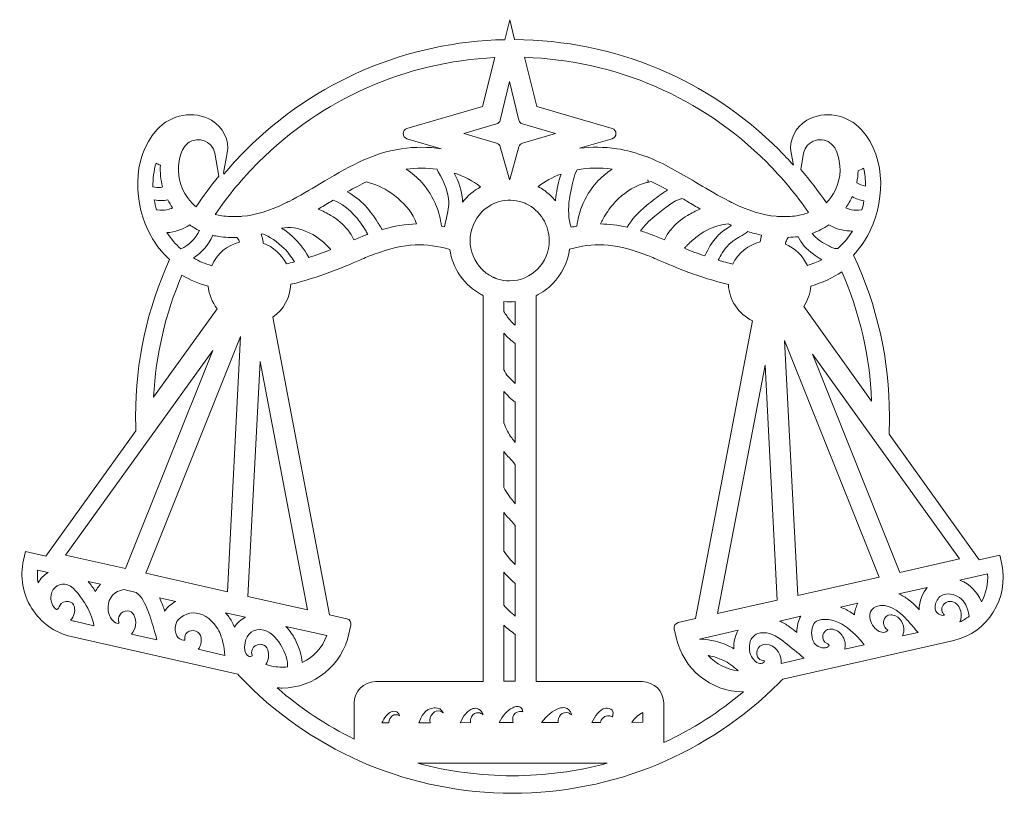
# Model space of a CAD drawing. Header units: millimetres. Extents: x 13 to 1587, y -339 to -42.
# Drawn here: x 792.4 to 1165.5, y -338.9 to -47.1 of the extents above; entities that cross this region are included whole.
import ezdxf

# ---------------------------------------------------------------- set-up
doc = ezdxf.new("R2010")
doc.units = ezdxf.units.MM
doc.header["$MEASUREMENT"] = 0
doc.layers.add('Layer 2', color=7, linetype='Continuous')

msp = doc.modelspace()

# ---------------------------------------------------------------- linework, layer by layer
at = {"layer": 'Layer 2', "lineweight": 0}
for points in [[(875.7, -166.62), (870.7, -262.85), (839.99, -255.89), (875.7, -166.62)], [(1085.79, -264.27), (1080.83, -168.04), (1116.5, -257.33), (1085.79, -264.27)], [(865.18, -171.86), (832.26, -254.13), (809.73, -249.03), (865.18, -171.86)], [(1146.76, -250.49), (1124.23, -255.58), (1091.35, -173.29), (1146.76, -250.49)], [(878.43, -264.6), (883.05, -175.97), (900.95, -269.71), (878.43, -264.6)], [(1055.53, -271.12), (1073.48, -177.38), (1078.05, -266.02), (1055.53, -271.12)]]:
    msp.add_lwpolyline(points, dxfattribs=at)
for points, knots in [([(1162.69, -252.41), (1162.69, -252.41), (1161.96, -249.1), (1161.96, -249.1), (1161.96, -249.1), (1154.21, -250.85), (1154.21, -250.85), (1154.21, -250.85), (1120.21, -203.48), (1120.21, -203.48), (1120.32, -201.16), (1120.37, -198.89), (1120.37, -196.72), (1120.37, -175.38), (1115.79, -154.91), (1106.76, -135.87), (1108.84, -133.69), (1110.66, -131.22), (1112.16, -128.53), (1118.42, -117.27), (1119.75, -99.46), (1109.87, -88.63), (1104.5, -82.76), (1095.83, -81.23), (1089.25, -85), (1084.89, -87.5), (1082.38, -92.69), (1083.28, -97.36), (1083.28, -97.36), (1084.17, -101.97), (1084.17, -101.97), (1082.36, -99.95), (1080.54, -98.01), (1078.74, -96.22), (1052.1, -69.58), (1016.7, -54.81), (979.03, -54.6), (979.03, -54.6), (977.17, -47.12), (977.17, -47.12), (977.17, -47.12), (975.29, -54.63), (975.29, -54.63), (938.46, -55.38), (903.82, -70.14), (877.74, -96.22), (874.82, -99.15), (872.02, -102.21), (869.35, -105.4), (869.35, -105.4), (869.24, -104.79), (869.24, -104.79), (869.24, -104.79), (870.68, -97.36), (870.68, -97.36), (871.58, -92.69), (869.07, -87.5), (864.71, -85), (858.12, -81.23), (849.46, -82.76), (844.1, -88.63), (834.21, -99.46), (835.54, -117.27), (841.8, -128.53), (843.7, -131.94), (846.1, -134.98), (848.94, -137.55), (840.43, -156.12), (836.12, -176.03), (836.12, -196.72), (836.12, -198.48), (836.15, -200.31), (836.22, -202.16), (836.22, -202.16), (802.29, -249.39), (802.29, -249.39), (802.29, -249.39), (794.54, -247.63), (794.54, -247.63), (794.54, -247.63), (793.81, -250.94), (793.81, -250.94), (792.43, -257.23), (793.54, -263.69), (796.94, -269.12), (800.34, -274.56), (805.62, -278.33), (811.81, -279.73), (811.81, -279.73), (874.6, -293.96), (874.6, -293.96), (875.78, -295.22), (876.78, -296.26), (877.74, -297.22), (904.59, -324.07), (940.28, -338.85), (978.24, -338.85), (1016.21, -338.85), (1051.9, -324.07), (1078.74, -297.22), (1079.12, -296.85), (1079.49, -296.47), (1079.86, -296.09), (1079.86, -296.09), (1080.16, -295.78), (1080.16, -295.78), (1080.16, -295.78), (1144.68, -281.19), (1144.68, -281.19), (1157.45, -278.3), (1165.53, -265.39), (1162.69, -252.41)], [0, 0, 0, 0, 1, 1, 1, 2, 2, 2, 3, 3, 3, 4, 4, 4, 5, 5, 5, 6, 6, 6, 7, 7, 7, 8, 8, 8, 9, 9, 9, 10, 10, 10, 11, 11, 11, 12, 12, 12, 13, 13, 13, 14, 14, 14, 15, 15, 15, 16, 16, 16, 17, 17, 17, 18, 18, 18, 19, 19, 19, 20, 20, 20, 21, 21, 21, 22, 22, 22, 23, 23, 23, 24, 24, 24, 25, 25, 25, 26, 26, 26, 27, 27, 27, 28, 28, 28, 29, 29, 29, 30, 30, 30, 31, 31, 31, 32, 32, 32, 33, 33, 33, 34, 34, 34, 35, 35, 35, 36, 36, 36, 37, 37, 37, 37]), ([(882.4, -100.89), (906.29, -77), (937.9, -62.99), (971.54, -61.36), (971.54, -61.36), (966.91, -79.78), (966.91, -79.78), (966.91, -79.78), (938.44, -88.14), (938.44, -88.14), (937.59, -88.38), (937, -89.17), (937, -90.05), (937, -90.94), (937.59, -91.73), (938.44, -91.97), (938.44, -91.97), (951.38, -95.77), (951.38, -95.77), (946.55, -95.04), (941.47, -95.02), (936.38, -95.76), (924.97, -97.43), (915.14, -103.31), (905.61, -109), (901.8, -111.28), (897.87, -113.63), (893.97, -115.61), (893.96, -115.61), (893.19, -116.02), (892.77, -116.21), (886.69, -119.18), (881.46, -120.78), (876.34, -121.24), (876.31, -121.24), (876.28, -121.24), (876.26, -121.24), (875.96, -121.25), (875.72, -121.29), (875.53, -121.31), (875.42, -121.33), (875.28, -121.34), (875.26, -121.35), (875.19, -121.33), (875.11, -121.33), (875.03, -121.33), (872.89, -121.44), (870.72, -121.35), (868.6, -121.07), (867.77, -120.95), (866.95, -120.78), (866.14, -120.54), (870.96, -113.48), (876.42, -106.87), (882.4, -100.89)], [0, 0, 0, 0, 1, 1, 1, 2, 2, 2, 3, 3, 3, 4, 4, 4, 5, 5, 5, 6, 6, 6, 7, 7, 7, 8, 8, 8, 9, 9, 9, 10, 10, 10, 11, 11, 11, 12, 12, 12, 13, 13, 13, 14, 14, 14, 15, 15, 15, 16, 16, 16, 17, 17, 17, 18, 18, 18, 18]), ([(1074.08, -100.89), (1079.87, -106.68), (1085.17, -113.04), (1089.85, -119.8), (1088.41, -120.43), (1086.9, -120.86), (1085.36, -121.07), (1083.24, -121.35), (1081.07, -121.44), (1078.92, -121.33), (1078.9, -121.33), (1078.89, -121.33), (1078.88, -121.33), (1078.67, -121.33), (1078.56, -121.32), (1078.37, -121.3), (1078.21, -121.28), (1078.02, -121.26), (1077.71, -121.24), (1077.69, -121.24), (1077.67, -121.24), (1077.65, -121.24), (1077.65, -121.24), (1077.63, -121.24), (1077.63, -121.24), (1072.5, -120.78), (1067.27, -119.18), (1061.18, -116.21), (1060.76, -116), (1059.97, -115.6), (1059.97, -115.6), (1056.07, -113.62), (1052.12, -111.26), (1048.29, -108.97), (1042.46, -105.48), (1036.43, -101.88), (1029.95, -99.25), (1029.57, -99.03), (1029.19, -98.88), (1028.82, -98.8), (1024.9, -97.29), (1021.22, -96.3), (1017.58, -95.76), (1012.75, -95.06), (1008.02, -95), (1003.51, -95.58), (1003.51, -95.58), (1015.81, -91.97), (1015.81, -91.97), (1016.66, -91.73), (1017.25, -90.94), (1017.25, -90.05), (1017.25, -89.17), (1016.66, -88.38), (1015.81, -88.14), (1015.81, -88.14), (987.34, -79.79), (987.34, -79.79), (987.34, -79.79), (982.74, -61.27), (982.74, -61.27), (1017.23, -62.4), (1049.62, -76.43), (1074.08, -100.89)], [0, 0, 0, 0, 1, 1, 1, 2, 2, 2, 3, 3, 3, 4, 4, 4, 5, 5, 5, 6, 6, 6, 7, 7, 7, 8, 8, 8, 9, 9, 9, 10, 10, 10, 11, 11, 11, 12, 12, 12, 13, 13, 13, 14, 14, 14, 15, 15, 15, 16, 16, 16, 17, 17, 17, 18, 18, 18, 19, 19, 19, 20, 20, 20, 21, 21, 21, 21]), ([(973.62, -84.97), (973.62, -84.97), (977.13, -70.41), (977.13, -70.41), (977.13, -70.41), (980.63, -84.97), (980.63, -84.97), (980.8, -85.66), (981.33, -86.22), (982.01, -86.42), (982.01, -86.42), (994.41, -90.05), (994.41, -90.05), (994.41, -90.05), (982.02, -93.68), (982.02, -93.68), (981.36, -93.88), (980.85, -94.39), (980.66, -95.06), (980.66, -95.06), (977.17, -107.32), (977.17, -107.32), (977.14, -107.32), (977.11, -107.32), (977.08, -107.32), (977.08, -107.32), (973.59, -95.06), (973.59, -95.06), (973.41, -94.39), (972.9, -93.88), (972.23, -93.69), (972.23, -93.69), (959.85, -90.05), (959.85, -90.05), (959.85, -90.05), (972.24, -86.42), (972.24, -86.42), (972.93, -86.22), (973.46, -85.66), (973.62, -84.97)], [0, 0, 0, 0, 1, 1, 1, 2, 2, 2, 3, 3, 3, 4, 4, 4, 5, 5, 5, 6, 6, 6, 7, 7, 7, 8, 8, 8, 9, 9, 9, 10, 10, 10, 11, 11, 11, 12, 12, 12, 13, 13, 13, 13]), ([(852.5, -100.47), (852.94, -98.12), (853.59, -95.71), (855.39, -94.01), (856.53, -92.95), (858.02, -92.36), (859.59, -92.36), (860.24, -92.36), (860.89, -92.46), (861.53, -92.65), (863.89, -93.36), (865.54, -95.17), (865.94, -97.49), (865.94, -97.49), (867.44, -106.12), (867.44, -106.12), (864.42, -109.82), (861.55, -113.7), (858.9, -117.68), (857.7, -116.65), (856.63, -115.47), (855.7, -114.18), (852.77, -110.06), (851.63, -105.19), (852.5, -100.47)], [0, 0, 0, 0, 1, 1, 1, 2, 2, 2, 3, 3, 3, 4, 4, 4, 5, 5, 5, 6, 6, 6, 7, 7, 7, 8, 8, 8, 8]), ([(1088.02, -97.49), (1088.42, -95.17), (1090.07, -93.36), (1092.43, -92.65), (1094.65, -91.98), (1096.95, -92.49), (1098.57, -94.01), (1100.38, -95.71), (1101.03, -98.12), (1101.46, -100.47), (1102.33, -105.19), (1101.19, -110.06), (1098.26, -114.18), (1097.76, -114.88), (1097.2, -115.56), (1096.6, -116.2), (1093.62, -111.85), (1090.38, -107.62), (1086.95, -103.62), (1086.95, -103.62), (1088.02, -97.49), (1088.02, -97.49)], [0, 0, 0, 0, 1, 1, 1, 2, 2, 2, 3, 3, 3, 4, 4, 4, 5, 5, 5, 6, 6, 6, 7, 7, 7, 7]), ([(843.8, -101.21), (843.82, -101.21), (843.83, -101.22), (843.85, -101.23), (844.36, -101.51), (844.9, -101.75), (845.46, -101.94), (845.27, -104.7), (845.55, -107.45), (846.3, -110.14), (846.06, -110.22), (845.81, -110.29), (845.56, -110.33), (844.54, -110.48), (843.58, -110.41), (842.65, -110.12), (842.6, -107.05), (842.99, -104.01), (843.8, -101.21)], [0, 0, 0, 0, 1, 1, 1, 2, 2, 2, 3, 3, 3, 4, 4, 4, 5, 5, 5, 6, 6, 6, 6]), ([(938.11, -103.47), (942.07, -102.94), (945.98, -102.94), (949.76, -103.46), (949.82, -103.8), (949.94, -104.12), (950.14, -104.43), (952.7, -108.45), (954.06, -112.32), (954.16, -115.94), (954.23, -118.23), (953.68, -120.44), (953.1, -122.78), (952.91, -123.56), (952.71, -124.36), (952.54, -125.16), (952.17, -125.09), (951.82, -125.02), (951.47, -124.95), (951.05, -122.14), (950.45, -119.77), (949.6, -117.54), (949.6, -117.54), (949.6, -117.54), (949.6, -117.54), (949.6, -117.54), (949.59, -117.53), (949.59, -117.52), (948.24, -114.12), (946.38, -111.08), (944.05, -108.5), (942.32, -106.59), (940.34, -104.9), (938.11, -103.47)], [0, 0, 0, 0, 1, 1, 1, 2, 2, 2, 3, 3, 3, 4, 4, 4, 5, 5, 5, 6, 6, 6, 7, 7, 7, 8, 8, 8, 9, 9, 9, 10, 10, 10, 11, 11, 11, 11]), ([(1009.91, -108.5), (1007.58, -111.08), (1005.71, -114.12), (1004.35, -117.55), (1003.5, -119.78), (1002.9, -122.15), (1002.48, -124.96), (1001.78, -125.09), (1001.07, -125.23), (1000.33, -125.4), (999.31, -122.21), (999.11, -118.68), (999.71, -114.62), (1000.05, -112.39), (1000.55, -110.01), (1001.25, -107.36), (1001.57, -106.15), (1001.94, -104.89), (1002.55, -103.72), (1006.83, -102.95), (1011.3, -102.86), (1015.84, -103.47), (1013.62, -104.9), (1011.63, -106.59), (1009.91, -108.5)], [0, 0, 0, 0, 1, 1, 1, 2, 2, 2, 3, 3, 3, 4, 4, 4, 5, 5, 5, 6, 6, 6, 7, 7, 7, 8, 8, 8, 8]), ([(1108.54, -104.15), (1109.33, -103.8), (1110.01, -103.44), (1110.62, -103.06), (1111.1, -105.25), (1111.33, -107.51), (1111.31, -109.83), (1110.1, -109.62), (1109, -109.21), (1108.03, -108.62), (1108.34, -107.15), (1108.51, -105.65), (1108.54, -104.15)], [0, 0, 0, 0, 1, 1, 1, 2, 2, 2, 3, 3, 3, 4, 4, 4, 4]), ([(959.41, -115.92), (959.4, -115.62), (959.39, -115.32), (959.36, -115.03), (959.11, -111.67), (958.05, -108.28), (956.2, -104.92), (959.94, -106.12), (963.33, -107.89), (966.18, -110.13), (963.59, -111.58), (961.28, -113.56), (959.41, -115.92)], [0, 0, 0, 0, 1, 1, 1, 2, 2, 2, 3, 3, 3, 4, 4, 4, 4]), ([(990.68, -111.81), (990.59, -111.72), (990.49, -111.63), (990.38, -111.56), (990.38, -111.56), (990.07, -111.34), (990.07, -111.34), (989.38, -110.86), (988.66, -110.42), (987.91, -110.02), (990.42, -108.07), (993.31, -106.5), (996.52, -105.34), (995.53, -108.12), (995.01, -111.14), (994.59, -114.04), (994.53, -114.48), (994.47, -114.92), (994.42, -115.36), (993.31, -114.04), (992.05, -112.85), (990.68, -111.81)], [0, 0, 0, 0, 1, 1, 1, 2, 2, 2, 3, 3, 3, 4, 4, 4, 5, 5, 5, 6, 6, 6, 7, 7, 7, 7]), ([(1012.43, -122.18), (1013.51, -120.23), (1014.73, -118.44), (1016.06, -116.86), (1018.77, -113.63), (1022.09, -111.12), (1025.65, -109.61), (1026.67, -109.17), (1027.72, -108.82), (1028.77, -108.56), (1028.99, -108.5), (1029.2, -108.46), (1029.42, -108.41), (1029.42, -108.41), (1029.2, -107.43), (1029.2, -107.43), (1029.2, -107.43), (1029.2, -107.43), (1029.2, -107.43), (1029.2, -107.43), (1029.45, -108.4), (1029.45, -108.4), (1029.8, -108.32), (1030.18, -108.24), (1030.57, -108.13), (1032.45, -109.02), (1034.44, -110.05), (1036.71, -111.31), (1036.1, -111.67), (1035.53, -112.06), (1035.01, -112.42), (1032.87, -113.91), (1030.81, -115.48), (1028.9, -117.08), (1025.52, -119.91), (1023.12, -122.56), (1021.42, -125.38), (1017.89, -124.58), (1014.61, -124.18), (1011.4, -124.14), (1011.73, -123.46), (1012.07, -122.81), (1012.43, -122.18)], [0, 0, 0, 0, 1, 1, 1, 2, 2, 2, 3, 3, 3, 4, 4, 4, 5, 5, 5, 6, 6, 6, 7, 7, 7, 8, 8, 8, 9, 9, 9, 10, 10, 10, 11, 11, 11, 12, 12, 12, 13, 13, 13, 14, 14, 14, 14]), ([(922.76, -117.35), (920.73, -115.13), (918.44, -113.36), (915.94, -112.05), (918.65, -110.5), (920.98, -109.28), (923.13, -108.25), (926.35, -109.04), (929.54, -110.48), (932.35, -112.43), (936.07, -115), (938.98, -118.02), (940.77, -121.16), (941.33, -122.15), (941.75, -123.17), (942.01, -124.15), (937.92, -124.24), (933.77, -124.92), (929.1, -126.26), (928.74, -125.62), (928.34, -125.01), (927.98, -124.44), (927.76, -124.11), (927.55, -123.78), (927.36, -123.46), (926, -121.25), (924.45, -119.19), (922.76, -117.35)], [0, 0, 0, 0, 1, 1, 1, 2, 2, 2, 3, 3, 3, 4, 4, 4, 5, 5, 5, 6, 6, 6, 7, 7, 7, 8, 8, 8, 9, 9, 9, 9]), ([(847.85, -118.77), (846.76, -118.97), (845.55, -119), (844.24, -118.87), (844.16, -118.87), (844.08, -118.86), (844.01, -118.85), (843.64, -117.61), (843.34, -116.34), (843.12, -115.06), (844.93, -115.44), (846.72, -115.43), (848.23, -115.03), (848.77, -116.08), (849.39, -117.09), (850.07, -118.06), (849.46, -118.38), (848.71, -118.62), (847.85, -118.77)], [0, 0, 0, 0, 1, 1, 1, 2, 2, 2, 3, 3, 3, 4, 4, 4, 5, 5, 5, 6, 6, 6, 6]), ([(904.91, -118.55), (906.52, -117.61), (908.1, -116.67), (909.65, -115.74), (909.65, -115.74), (910.66, -115.14), (910.66, -115.14), (913.74, -116.35), (916.72, -118.58), (919.31, -121.62), (920.45, -122.96), (921.55, -124.51), (922.78, -126.48), (923.07, -126.95), (923.34, -127.48), (923.63, -128.05), (923.43, -128.12), (923.22, -128.19), (923.02, -128.27), (921.76, -128.74), (920.21, -129.39), (918.43, -130.16), (917.81, -128.77), (917, -127.46), (916.07, -126.31), (914.43, -124.26), (912.28, -122.44), (909.68, -120.9), (908.21, -120.03), (906.64, -119.25), (904.91, -118.55)], [0, 0, 0, 0, 1, 1, 1, 2, 2, 2, 3, 3, 3, 4, 4, 4, 5, 5, 5, 6, 6, 6, 7, 7, 7, 8, 8, 8, 9, 9, 9, 10, 10, 10, 10]), ([(977.12, -145.6), (975.62, -145.6), (974.14, -145.38), (972.73, -144.94), (972.73, -144.94), (972.66, -144.91), (972.66, -144.91), (972.47, -144.85), (972.27, -144.78), (972.07, -144.71), (972.01, -144.69), (971.96, -144.67), (971.89, -144.64), (971.89, -144.64), (971.85, -144.62), (971.85, -144.62), (971.72, -144.57), (971.58, -144.52), (971.45, -144.46), (971.32, -144.41), (971.2, -144.35), (971.05, -144.29), (970.98, -144.26), (970.91, -144.22), (970.85, -144.19), (970.66, -144.1), (970.48, -144.01), (970.3, -143.92), (970.3, -143.92), (970.26, -143.9), (970.26, -143.9), (970.25, -143.89), (970.25, -143.89), (970.25, -143.89), (968.92, -143.18), (967.71, -142.27), (966.64, -141.19), (960.79, -135.24), (960.79, -125.56), (966.64, -119.62), (970.94, -115.25), (977.35, -113.96), (982.95, -116.35), (982.95, -116.35), (983.36, -116.53), (983.36, -116.53), (988.66, -119.01), (992.08, -124.45), (992.08, -130.37), (992.08, -138.77), (985.37, -145.6), (977.12, -145.6)], [0, 0, 0, 0, 1, 1, 1, 2, 2, 2, 3, 3, 3, 4, 4, 4, 5, 5, 5, 6, 6, 6, 7, 7, 7, 8, 8, 8, 9, 9, 9, 10, 10, 10, 11, 11, 11, 12, 12, 12, 13, 13, 13, 14, 14, 14, 15, 15, 15, 16, 16, 16, 17, 17, 17, 17]), ([(1031.91, -121.15), (1033.54, -119.8), (1035.27, -118.52), (1036.76, -117.43), (1036.76, -117.43), (1037.03, -117.23), (1037.03, -117.23), (1037.76, -116.7), (1038.51, -116.15), (1039.27, -115.7), (1039.88, -115.34), (1040.53, -115.12), (1041.23, -114.89), (1041.56, -114.78), (1041.91, -114.66), (1042.26, -114.52), (1042.96, -114.94), (1043.64, -115.34), (1044.31, -115.74), (1044.31, -115.74), (1044.35, -115.77), (1044.35, -115.77), (1045.88, -116.68), (1047.45, -117.62), (1049.04, -118.55), (1047.32, -119.25), (1045.74, -120.03), (1044.27, -120.9), (1041.67, -122.44), (1039.52, -124.26), (1037.89, -126.3), (1036.96, -127.46), (1036.15, -128.77), (1035.53, -130.16), (1033.75, -129.39), (1032.21, -128.74), (1030.93, -128.27), (1029.43, -127.71), (1027.96, -127.21), (1026.53, -126.77), (1027.88, -124.87), (1029.65, -123.02), (1031.91, -121.15)], [0, 0, 0, 0, 1, 1, 1, 2, 2, 2, 3, 3, 3, 4, 4, 4, 5, 5, 5, 6, 6, 6, 7, 7, 7, 8, 8, 8, 9, 9, 9, 10, 10, 10, 11, 11, 11, 12, 12, 12, 13, 13, 13, 14, 14, 14, 14]), ([(1106.32, -113.81), (1107.73, -114.61), (1109.22, -115.14), (1110.77, -115.4), (1110.56, -116.57), (1110.28, -117.72), (1109.95, -118.85), (1109.87, -118.86), (1109.8, -118.86), (1109.72, -118.87), (1108.41, -119), (1107.19, -118.97), (1106.12, -118.78), (1105.25, -118.62), (1104.5, -118.38), (1103.88, -118.06), (1104.83, -116.71), (1105.65, -115.29), (1106.32, -113.81)], [0, 0, 0, 0, 1, 1, 1, 2, 2, 2, 3, 3, 3, 4, 4, 4, 5, 5, 5, 6, 6, 6, 6]), ([(847.92, -127.41), (850.96, -127.24), (853.98, -126.21), (856.5, -124.49), (857.67, -125.31), (858.91, -126.04), (860.2, -126.65), (858.74, -129.64), (856.25, -132.11), (853.21, -133.58), (851.19, -131.79), (849.42, -129.72), (847.92, -127.41)], [0, 0, 0, 0, 1, 1, 1, 2, 2, 2, 3, 3, 3, 4, 4, 4, 4]), ([(895.56, -129.09), (894.23, -127.86), (892.72, -126.71), (891.17, -125.73), (892.34, -125.59), (894.66, -125.34), (895.87, -125.58), (897.52, -125.9), (899.14, -126.4), (900.66, -127.06), (903.68, -128.37), (906.46, -130.33), (908.71, -132.73), (909.04, -133.08), (909.36, -133.44), (909.67, -133.82), (906.79, -134.96), (904.08, -135.94), (901.42, -136.8), (899.5, -133.45), (897.62, -130.98), (895.56, -129.09)], [0, 0, 0, 0, 1, 1, 1, 2, 2, 2, 3, 3, 3, 4, 4, 4, 5, 5, 5, 6, 6, 6, 7, 7, 7, 7]), ([(1043.81, -132.47), (1044.93, -131.27), (1046.14, -130.16), (1047.39, -129.19), (1050.01, -127.14), (1052.78, -125.67), (1055.61, -124.82), (1057, -124.4), (1058.4, -124.21), (1059.51, -124.09), (1059.95, -124.29), (1060.38, -124.49), (1060.83, -124.68), (1060.54, -124.87), (1060.25, -125.06), (1059.96, -125.23), (1058.05, -126.41), (1056.62, -127.52), (1055.47, -128.74), (1053.41, -130.9), (1051.97, -133.57), (1050.76, -136.2), (1048.28, -135.36), (1045.74, -134.41), (1043.04, -133.32), (1043.29, -133.03), (1043.56, -132.74), (1043.81, -132.47)], [0, 0, 0, 0, 1, 1, 1, 2, 2, 2, 3, 3, 3, 4, 4, 4, 5, 5, 5, 6, 6, 6, 7, 7, 7, 8, 8, 8, 9, 9, 9, 9]), ([(1091.26, -127.69), (1093.48, -126.9), (1095.59, -125.81), (1097.54, -124.43), (1099.39, -125.64), (1101.72, -126.42), (1104.32, -126.69), (1105.02, -126.76), (1105.72, -126.8), (1106.4, -126.81), (1104.88, -129.29), (1103.05, -131.5), (1100.94, -133.4), (1100.72, -133.38), (1100.51, -133.37), (1100.32, -133.36), (1099.97, -133.35), (1099.68, -133.33), (1099.4, -133.26), (1098.87, -133.12), (1098.31, -132.82), (1097.76, -132.54), (1097.76, -132.54), (1097.45, -132.38), (1097.45, -132.38), (1096.49, -131.89), (1095.36, -131.3), (1094.33, -130.59), (1093.03, -129.69), (1092.01, -128.73), (1091.26, -127.69)], [0, 0, 0, 0, 1, 1, 1, 2, 2, 2, 3, 3, 3, 4, 4, 4, 5, 5, 5, 6, 6, 6, 7, 7, 7, 8, 8, 8, 9, 9, 9, 10, 10, 10, 10]), ([(864.79, -139.89), (862.33, -139.17), (860.03, -138.18), (857.91, -136.96), (861.09, -134.9), (863.62, -131.93), (865.18, -128.42), (865.97, -128.61), (866.77, -128.76), (867.55, -128.87), (869.78, -129.17), (872.05, -129.29), (874.3, -129.23), (874.64, -129.62), (874.94, -130.11), (875.19, -130.68), (875.23, -130.77), (875.27, -130.86), (875.3, -130.95), (870.64, -132.11), (866.74, -135.43), (864.79, -139.89)], [0, 0, 0, 0, 1, 1, 1, 2, 2, 2, 3, 3, 3, 4, 4, 4, 5, 5, 5, 6, 6, 6, 7, 7, 7, 7]), ([(884.24, -131.41), (884.14, -130.64), (883.98, -129.85), (883.78, -129.06), (883.69, -128.7), (883.59, -128.34), (883.48, -127.98), (883.62, -127.95), (883.77, -127.91), (883.91, -127.88), (886.55, -128.84), (889.62, -130.88), (892.15, -133.36), (893.64, -134.81), (894.8, -136.52), (895.97, -138.43), (894.95, -138.71), (893.94, -138.97), (892.95, -139.21), (891.15, -135.62), (887.97, -132.77), (884.24, -131.41)], [0, 0, 0, 0, 1, 1, 1, 2, 2, 2, 3, 3, 3, 4, 4, 4, 5, 5, 5, 6, 6, 6, 7, 7, 7, 7]), ([(1059.25, -132.47), (1060.35, -131.27), (1061.69, -130.35), (1062.85, -129.61), (1063.25, -129.36), (1063.67, -129.12), (1064.12, -128.86), (1065.1, -128.31), (1066.1, -127.75), (1066.94, -126.99), (1068.7, -127.55), (1070.44, -128.01), (1072.15, -128.36), (1071.92, -129.18), (1071.75, -130.02), (1071.65, -130.92), (1067.19, -131.99), (1063.32, -135.11), (1061.27, -139.27), (1059.49, -138.85), (1057.66, -138.36), (1055.81, -137.81), (1056.72, -135.96), (1057.79, -134.08), (1059.25, -132.47)], [0, 0, 0, 0, 1, 1, 1, 2, 2, 2, 3, 3, 3, 4, 4, 4, 5, 5, 5, 6, 6, 6, 7, 7, 7, 8, 8, 8, 8]), ([(1091.68, -135.56), (1092.45, -136.11), (1093.58, -136.92), (1094.83, -137.63), (1093.13, -138.51), (1091.32, -139.24), (1089.42, -139.82), (1087.79, -136.19), (1084.77, -133.24), (1081.13, -131.7), (1081.19, -131.39), (1081.26, -131.11), (1081.35, -130.84), (1081.5, -130.34), (1081.77, -129.8), (1082.16, -129.21), (1083.45, -129.17), (1084.69, -129.08), (1085.93, -128.93), (1087.06, -131.41), (1089, -133.64), (1091.68, -135.56)], [0, 0, 0, 0, 1, 1, 1, 2, 2, 2, 3, 3, 3, 4, 4, 4, 5, 5, 5, 6, 6, 6, 7, 7, 7, 7]), ([(918.54, -304.91), (918.54, -304.91), (918.54, -318.47), (918.54, -318.47), (908.07, -313.32), (898.3, -306.82), (889.43, -299.1), (890.09, -299.16), (890.75, -299.18), (891.41, -299.18), (903.36, -299.18), (913.92, -290.59), (916.53, -278.74), (916.53, -278.74), (917.25, -275.44), (917.25, -275.44), (917.49, -274.37), (916.81, -273.3), (915.74, -273.06), (915.74, -273.06), (909.27, -271.59), (909.27, -271.59), (909.27, -271.59), (887.83, -159.32), (887.83, -159.32), (891.93, -156.49), (894.42, -151.92), (894.61, -146.9), (905.34, -144.35), (914.51, -140.4), (920.63, -137.77), (920.63, -137.77), (920.66, -137.75), (920.66, -137.75), (922.69, -136.88), (924.43, -136.13), (925.72, -135.66), (938.34, -130.99), (945.46, -131.3), (954.59, -133.73), (955.64, -141), (960.07, -147.36), (966.56, -150.83), (966.56, -150.83), (966.74, -150.92), (966.74, -150.92), (966.87, -150.99), (967, -151.06), (967.13, -151.12), (967.13, -151.12), (967.13, -296.77), (967.13, -296.77), (967.13, -296.77), (926.59, -296.77), (926.59, -296.77), (922.15, -296.77), (918.54, -300.42), (918.54, -304.91)], [0, 0, 0, 0, 1, 1, 1, 2, 2, 2, 3, 3, 3, 4, 4, 4, 5, 5, 5, 6, 6, 6, 7, 7, 7, 8, 8, 8, 9, 9, 9, 10, 10, 10, 11, 11, 11, 12, 12, 12, 13, 13, 13, 14, 14, 14, 15, 15, 15, 16, 16, 16, 17, 17, 17, 18, 18, 18, 19, 19, 19, 19]), ([(1035.23, -319.76), (1035.23, -319.76), (1035.23, -304.91), (1035.23, -304.91), (1035.23, -300.42), (1031.62, -296.77), (1027.19, -296.77), (1027.19, -296.77), (987.11, -296.77), (987.11, -296.77), (987.11, -296.77), (987.11, -151.21), (987.11, -151.21), (989.42, -150.08), (991.51, -148.58), (993.32, -146.73), (996.8, -143.2), (999.06, -138.57), (999.75, -133.63), (1008.68, -131.29), (1015.7, -131.02), (1028.24, -135.66), (1029.51, -136.13), (1031.25, -136.87), (1033.27, -137.74), (1033.27, -137.74), (1033.33, -137.77), (1033.33, -137.77), (1039.51, -140.43), (1048.77, -144.41), (1059.65, -146.97), (1059.9, -152.83), (1063.46, -158.17), (1068.72, -160.64), (1068.72, -160.64), (1047.21, -273), (1047.21, -273), (1047.21, -273), (1040.74, -274.46), (1040.74, -274.46), (1039.68, -274.7), (1039, -275.77), (1039.23, -276.84), (1039.23, -276.84), (1039.95, -280.15), (1039.95, -280.15), (1042.55, -292), (1053.11, -300.6), (1065.07, -300.6), (1065.15, -300.6), (1065.23, -300.6), (1065.31, -300.6), (1056.13, -308.32), (1046.04, -314.75), (1035.23, -319.76)], [0, 0, 0, 0, 1, 1, 1, 2, 2, 2, 3, 3, 3, 4, 4, 4, 5, 5, 5, 6, 6, 6, 7, 7, 7, 8, 8, 8, 9, 9, 9, 10, 10, 10, 11, 11, 11, 12, 12, 12, 13, 13, 13, 14, 14, 14, 15, 15, 15, 16, 16, 16, 17, 17, 17, 18, 18, 18, 18]), ([(853.56, -143.43), (856.6, -145.24), (859.94, -146.65), (863.51, -147.63), (863.76, -150.76), (864.91, -153.66), (866.84, -156.11), (866.84, -156.11), (842.9, -189.44), (842.9, -189.44), (843.73, -173.49), (847.31, -158.03), (853.56, -143.43)], [0, 0, 0, 0, 1, 1, 1, 2, 2, 2, 3, 3, 3, 4, 4, 4, 4]), ([(1113.65, -190.92), (1113.65, -190.92), (1088.04, -155.24), (1088.04, -155.24), (1089.6, -152.95), (1090.53, -150.31), (1090.75, -147.54), (1095, -146.34), (1098.91, -144.54), (1102.38, -142.17), (1109.17, -157.59), (1112.95, -173.97), (1113.65, -190.92)], [0, 0, 0, 0, 1, 1, 1, 2, 2, 2, 3, 3, 3, 4, 4, 4, 4]), ([(979.29, -162.37), (978.6, -161.78), (977.93, -161.14), (977.31, -160.4), (976.46, -159.4), (975.66, -158.31), (974.95, -157.16), (974.95, -157.16), (974.95, -153.37), (974.95, -153.37), (976.39, -153.52), (977.84, -153.52), (979.29, -153.39), (979.29, -153.39), (979.29, -162.37), (979.29, -162.37)], [0, 0, 0, 0, 1, 1, 1, 2, 2, 2, 3, 3, 3, 4, 4, 4, 5, 5, 5, 5]), ([(979.29, -169.23), (979.29, -169.23), (979.29, -184.29), (979.29, -184.29), (979.19, -184.2), (979.09, -184.12), (979, -184.03), (979, -184.03), (978.91, -183.95), (978.91, -183.95), (977.47, -182.62), (975.69, -180.97), (974.95, -179.17), (974.95, -179.17), (974.95, -165.29), (974.95, -165.29), (976.3, -166.86), (977.75, -168.18), (979.29, -169.23)], [0, 0, 0, 0, 1, 1, 1, 2, 2, 2, 3, 3, 3, 4, 4, 4, 5, 5, 5, 6, 6, 6, 6]), ([(979.29, -191.38), (979.29, -191.38), (979.29, -206.55), (979.29, -206.55), (978.81, -206), (978.35, -205.44), (977.93, -204.85), (976.82, -203.29), (975.87, -201.48), (974.95, -199.19), (974.95, -199.19), (974.95, -187.3), (974.95, -187.3), (976.18, -188.66), (977.64, -190.23), (979.29, -191.38)], [0, 0, 0, 0, 1, 1, 1, 2, 2, 2, 3, 3, 3, 4, 4, 4, 5, 5, 5, 5]), ([(976.19, -211.45), (976.47, -211.76), (976.76, -212.08), (977.06, -212.39), (977.82, -213.21), (978.6, -214.05), (979.19, -214.95), (979.19, -214.97), (979.2, -214.99), (979.21, -215.01), (979.21, -215.01), (979.25, -215.14), (979.25, -215.14), (979.26, -215.17), (979.27, -215.2), (979.29, -215.23), (979.29, -215.23), (979.29, -229.64), (979.29, -229.64), (977.38, -227.5), (976.01, -225.58), (974.95, -223.6), (974.95, -223.6), (974.95, -210), (974.95, -210), (975.33, -210.46), (975.74, -210.94), (976.19, -211.45)], [0, 0, 0, 0, 1, 1, 1, 2, 2, 2, 3, 3, 3, 4, 4, 4, 5, 5, 5, 6, 6, 6, 7, 7, 7, 8, 8, 8, 9, 9, 9, 9]), ([(979.29, -237.82), (979.29, -237.82), (979.29, -252.64), (979.29, -252.64), (977.65, -251.07), (976.15, -249.32), (974.95, -247.56), (974.95, -247.56), (974.95, -232.97), (974.95, -232.97), (976.15, -234.47), (977.55, -236.04), (979.29, -237.82)], [0, 0, 0, 0, 1, 1, 1, 2, 2, 2, 3, 3, 3, 4, 4, 4, 4]), ([(799.34, -259.46), (799.06, -257.89), (798.98, -256.28), (799.12, -254.69), (799.12, -254.69), (803.14, -255.6), (803.14, -255.6), (801.56, -256.55), (800.25, -257.88), (799.34, -259.46)], [0, 0, 0, 0, 1, 1, 1, 2, 2, 2, 3, 3, 3, 3]), ([(977.48, -258.15), (978.08, -258.7), (978.67, -259.22), (979.25, -259.69), (979.26, -259.7), (979.28, -259.71), (979.29, -259.72), (979.29, -259.72), (979.29, -272.09), (979.29, -272.09), (977.65, -270.8), (976.22, -269.44), (974.95, -267.95), (974.95, -267.95), (974.95, -255.5), (974.95, -255.5), (975.8, -256.48), (976.63, -257.35), (977.48, -258.15)], [0, 0, 0, 0, 1, 1, 1, 2, 2, 2, 3, 3, 3, 4, 4, 4, 5, 5, 5, 6, 6, 6, 6]), ([(1155.02, -266.7), (1153.62, -262.97), (1150.67, -259.9), (1147.06, -258.56), (1147.02, -258.55), (1146.97, -258.53), (1146.93, -258.51), (1146.93, -258.51), (1157.37, -256.15), (1157.37, -256.15), (1157.67, -259.83), (1156.85, -263.48), (1155.02, -266.7)], [0, 0, 0, 0, 1, 1, 1, 2, 2, 2, 3, 3, 3, 4, 4, 4, 4]), ([(813.08, -274), (812.59, -273.89), (812.09, -273.75), (811.6, -273.59), (812.86, -272.19), (813.39, -270.38), (813.01, -268.55), (812.78, -267.43), (811.95, -266.67), (810.8, -266.5), (809.48, -266.31), (808.1, -266.97), (807.52, -268.07), (807.52, -268.07), (807.49, -268.12), (807.49, -268.12), (807.23, -268.61), (806.74, -269.54), (806.46, -269.59), (806.41, -269.6), (806.18, -269.54), (805.79, -269.19), (804.77, -268.28), (804.14, -266.68), (804.14, -265.02), (804.15, -263.59), (804.74, -262.22), (805.76, -261.27), (806.74, -260.36), (808.02, -259.91), (809.37, -260.01), (812.36, -260.21), (814.94, -264.12), (816.64, -266.71), (816.64, -266.71), (816.81, -266.97), (816.81, -266.97), (818.67, -269.79), (819.89, -272.77), (820.39, -275.66), (820.39, -275.66), (813.08, -274), (813.08, -274)], [0, 0, 0, 0, 1, 1, 1, 2, 2, 2, 3, 3, 3, 4, 4, 4, 5, 5, 5, 6, 6, 6, 7, 7, 7, 8, 8, 8, 9, 9, 9, 10, 10, 10, 11, 11, 11, 12, 12, 12, 13, 13, 13, 14, 14, 14, 14]), ([(821.42, -261.91), (821.25, -262.17), (821.1, -262.45), (820.95, -262.73), (820.1, -261.45), (819.2, -260.18), (818.21, -259.01), (818.21, -259.01), (822.81, -260.06), (822.81, -260.06), (822.29, -260.63), (821.82, -261.25), (821.42, -261.91)], [0, 0, 0, 0, 1, 1, 1, 2, 2, 2, 3, 3, 3, 4, 4, 4, 4]), ([(834.51, -278.86), (836.26, -276.91), (836.67, -274.09), (835.38, -271.6), (834.89, -270.64), (834.04, -270.08), (833.06, -270.04), (831.94, -269.98), (830.79, -270.63), (830.14, -271.67), (829.57, -272.58), (829.47, -273.63), (829.85, -274.61), (829.72, -274.7), (829.55, -274.78), (829.47, -274.8), (828.97, -274.86), (828.17, -274.41), (827.44, -273.63), (826.28, -272.41), (825.65, -270.57), (825.7, -268.59), (825.8, -265.17), (828.22, -262.51), (831.63, -262.06), (831.63, -262.06), (836.3, -263.12), (836.3, -263.12), (838.51, -264.66), (839.83, -267.58), (840.74, -269.96), (841.7, -272.49), (842.55, -275.13), (843.28, -277.83), (843.35, -278.1), (843.43, -278.38), (843.51, -278.67), (843.74, -279.45), (843.96, -280.25), (844.1, -281.03), (844.1, -281.03), (834.51, -278.86), (834.51, -278.86)], [0, 0, 0, 0, 1, 1, 1, 2, 2, 2, 3, 3, 3, 4, 4, 4, 5, 5, 5, 6, 6, 6, 7, 7, 7, 8, 8, 8, 9, 9, 9, 10, 10, 10, 11, 11, 11, 12, 12, 12, 13, 13, 13, 14, 14, 14, 14]), ([(1132.56, -264.69), (1131.84, -266.51), (1131.53, -268.14), (1131.62, -269.64), (1130.38, -268.29), (1129.06, -266.99), (1127.58, -265.87), (1126.43, -265), (1125.21, -264.27), (1123.96, -263.71), (1123.96, -263.71), (1134.64, -261.29), (1134.64, -261.29), (1133.78, -262.25), (1133.08, -263.39), (1132.56, -264.69)], [0, 0, 0, 0, 1, 1, 1, 2, 2, 2, 3, 3, 3, 4, 4, 4, 5, 5, 5, 5]), ([(1146.88, -274.27), (1148.06, -271.67), (1147.3, -268.51), (1145.11, -267.04), (1144.54, -266.65), (1143.93, -266.49), (1143.34, -266.49), (1142.24, -266.49), (1141.21, -267.08), (1140.61, -267.94), (1139.73, -269.21), (1139.96, -270.72), (1141.17, -271.69), (1141.13, -271.72), (1141.09, -271.74), (1141.04, -271.75), (1140.2, -272.02), (1139.04, -271.46), (1138.38, -270.79), (1137.59, -270.01), (1137.53, -268.93), (1137.62, -268.17), (1137.79, -266.65), (1138.71, -265.1), (1139.84, -264.41), (1141.99, -263.08), (1144.98, -263.74), (1146.82, -265.08), (1148.73, -266.46), (1149.92, -268.75), (1150.45, -272.07), (1149.35, -272.94), (1148.14, -273.68), (1146.88, -274.27)], [0, 0, 0, 0, 1, 1, 1, 2, 2, 2, 3, 3, 3, 4, 4, 4, 5, 5, 5, 6, 6, 6, 7, 7, 7, 8, 8, 8, 9, 9, 9, 10, 10, 10, 11, 11, 11, 11]), ([(847.05, -270.13), (846.99, -269.93), (846.92, -269.73), (846.86, -269.54), (846.43, -268.25), (845.88, -266.7), (845.16, -265.12), (845.16, -265.12), (851.24, -266.5), (851.24, -266.5), (849.55, -267.4), (848.12, -268.64), (847.05, -270.13)], [0, 0, 0, 0, 1, 1, 1, 2, 2, 2, 3, 3, 3, 4, 4, 4, 4]), ([(1108.5, -267.2), (1107.71, -268.51), (1107.27, -270.01), (1107.2, -271.6), (1106.82, -271.32), (1106.43, -271.05), (1106.05, -270.79), (1104.78, -269.93), (1103.38, -269.22), (1101.93, -268.69), (1101.93, -268.69), (1108.5, -267.2), (1108.5, -267.2)], [0, 0, 0, 0, 1, 1, 1, 2, 2, 2, 3, 3, 3, 4, 4, 4, 4]), ([(1125.32, -279.55), (1125.53, -279.04), (1125.67, -278.51), (1125.75, -277.97), (1126.15, -275.03), (1124.37, -272.32), (1121.61, -271.66), (1121.35, -271.6), (1121.11, -271.57), (1120.87, -271.57), (1119.47, -271.57), (1118.5, -272.59), (1118.21, -273.76), (1117.89, -275.04), (1118.36, -276.59), (1119.78, -277.25), (1119.78, -277.27), (1119.77, -277.29), (1119.76, -277.31), (1119.62, -277.6), (1119.17, -277.9), (1118.63, -278.07), (1117.08, -278.53), (1115.7, -277.42), (1115.02, -276.71), (1113.47, -275.12), (1112.68, -272.99), (1113, -271.29), (1113.24, -270.03), (1114.04, -269.08), (1115.39, -268.46), (1119.45, -266.59), (1124.11, -270.58), (1125.93, -272.38), (1127.12, -273.56), (1128.25, -274.86), (1129.33, -276.11), (1129.94, -276.81), (1130.55, -277.52), (1131.19, -278.22), (1131.19, -278.22), (1125.32, -279.55), (1125.32, -279.55)], [0, 0, 0, 0, 1, 1, 1, 2, 2, 2, 3, 3, 3, 4, 4, 4, 5, 5, 5, 6, 6, 6, 7, 7, 7, 8, 8, 8, 9, 9, 9, 10, 10, 10, 11, 11, 11, 12, 12, 12, 13, 13, 13, 14, 14, 14, 14]), ([(859.71, -284.57), (860.62, -283.3), (861.02, -281.74), (860.79, -280.23), (860.61, -279.07), (859.89, -278.17), (858.81, -277.75), (857.7, -277.32), (856.43, -277.49), (855.58, -278.19), (854.82, -278.8), (854.48, -279.75), (854.65, -280.8), (854.68, -280.98), (854.67, -281.09), (854.66, -281.15), (854.24, -281.3), (852.74, -280.77), (852.21, -280.19), (851.4, -279.29), (850.95, -277.9), (851.02, -276.48), (851.2, -272.98), (854.62, -270.98), (857.76, -270.87), (861.04, -270.77), (864.37, -272.77), (866.67, -276.24), (867.79, -277.93), (868.62, -279.99), (869.12, -282.36), (869.38, -283.56), (869.69, -285.23), (869.75, -286.85), (869.75, -286.85), (859.71, -284.57), (859.71, -284.57)], [0, 0, 0, 0, 1, 1, 1, 2, 2, 2, 3, 3, 3, 4, 4, 4, 5, 5, 5, 6, 6, 6, 7, 7, 7, 8, 8, 8, 9, 9, 9, 10, 10, 10, 11, 11, 11, 12, 12, 12, 12]), ([(873.36, -276.21), (873.05, -275.47), (872.71, -274.76), (872.34, -274.08), (872.34, -274.08), (872.34, -274.08), (872.34, -274.08), (871.69, -272.9), (870.92, -271.78), (870.04, -270.77), (870.04, -270.77), (877.53, -272.46), (877.53, -272.46), (875.82, -273.31), (874.39, -274.59), (873.36, -276.21)], [0, 0, 0, 0, 1, 1, 1, 2, 2, 2, 3, 3, 3, 4, 4, 4, 5, 5, 5, 5]), ([(1086.9, -272.09), (1085.95, -273.76), (1085.45, -275.85), (1085.45, -278.17), (1084.48, -277.39), (1083.56, -276.69), (1082.65, -276.05), (1081.41, -275.18), (1080.15, -274.46), (1078.91, -273.9), (1078.91, -273.9), (1086.9, -272.09), (1086.9, -272.09)], [0, 0, 0, 0, 1, 1, 1, 2, 2, 2, 3, 3, 3, 4, 4, 4, 4]), ([(1103.49, -284.48), (1103.63, -283.93), (1103.69, -283.37), (1103.67, -282.81), (1103.63, -281.15), (1102.91, -279.55), (1101.71, -278.42), (1100.69, -277.45), (1099.4, -276.93), (1098.06, -276.93), (1098.01, -276.93), (1097.96, -276.93), (1097.9, -276.93), (1096.6, -276.97), (1095.55, -277.89), (1095.28, -279.23), (1095.02, -280.57), (1095.63, -281.83), (1096.82, -282.37), (1097.34, -282.6), (1097.58, -282.91), (1097.58, -283.12), (1097.58, -283.36), (1097.27, -283.65), (1096.81, -283.86), (1095.34, -284.52), (1092.88, -283.54), (1092.04, -282.3), (1090.98, -280.73), (1090.7, -277.82), (1091.44, -275.81), (1091.86, -274.65), (1092.55, -273.93), (1093.48, -273.67), (1100.57, -271.67), (1107.09, -278.05), (1110.82, -282.83), (1110.82, -282.83), (1103.49, -284.48), (1103.49, -284.48)], [0, 0, 0, 0, 1, 1, 1, 2, 2, 2, 3, 3, 3, 4, 4, 4, 5, 5, 5, 6, 6, 6, 7, 7, 7, 8, 8, 8, 9, 9, 9, 10, 10, 10, 11, 11, 11, 12, 12, 12, 13, 13, 13, 13]), ([(908.2, -279.42), (906.56, -283.86), (903.2, -287.53), (898.93, -289.57), (898.81, -286.97), (897.91, -284.08), (896.22, -280.81), (895.47, -279.35), (894.35, -277.57), (892.81, -275.93), (892.81, -275.93), (908.2, -279.42), (908.2, -279.42)], [0, 0, 0, 0, 1, 1, 1, 2, 2, 2, 3, 3, 3, 4, 4, 4, 4]), ([(979.29, -278.94), (979.29, -278.94), (979.29, -296.53), (979.29, -296.53), (979.29, -296.53), (974.95, -296.53), (974.95, -296.53), (974.95, -296.53), (974.95, -275.46), (974.95, -275.46), (976.33, -276.78), (977.78, -277.94), (979.29, -278.94)], [0, 0, 0, 0, 1, 1, 1, 2, 2, 2, 3, 3, 3, 4, 4, 4, 4]), ([(885.21, -290.35), (886.26, -288.69), (886.54, -286.64), (885.91, -284.75), (885.56, -283.69), (884.76, -282.96), (883.72, -282.75), (882.59, -282.52), (881.35, -282.93), (880.58, -283.81), (879.87, -284.62), (879.67, -285.69), (880.03, -286.76), (880.11, -287), (880.06, -287.05), (880.02, -287.08), (879.79, -287.28), (879.13, -287.35), (878.73, -287.15), (878.73, -287.15), (878.73, -287.15), (878.73, -287.15), (877.11, -286.33), (877.14, -284.06), (877.23, -283.12), (877.52, -280.1), (879.22, -276.95), (883.13, -277.16), (886.73, -277.35), (889.23, -280.29), (890.69, -282.71), (892.66, -286), (893.59, -288.91), (893.4, -291.18), (891.42, -291.42), (889.43, -291.31), (887.51, -290.87), (887.51, -290.87), (885.21, -290.35), (885.21, -290.35)], [0, 0, 0, 0, 1, 1, 1, 2, 2, 2, 3, 3, 3, 4, 4, 4, 5, 5, 5, 6, 6, 6, 7, 7, 7, 8, 8, 8, 9, 9, 9, 10, 10, 10, 11, 11, 11, 12, 12, 12, 13, 13, 13, 13]), ([(1061.7, -284.35), (1060.99, -283.92), (1060.27, -283.54), (1059.55, -283.21), (1057.51, -282.27), (1055.35, -281.59), (1053.14, -281.2), (1053.14, -281.2), (1053.1, -281.19), (1053.1, -281.19), (1051.88, -280.97), (1050.45, -280.72), (1049.04, -280.72), (1048.93, -280.72), (1048.83, -280.72), (1048.72, -280.72), (1048.72, -280.72), (1063.36, -277.41), (1063.36, -277.41), (1062.17, -279.36), (1061.59, -281.76), (1061.7, -284.35)], [0, 0, 0, 0, 1, 1, 1, 2, 2, 2, 3, 3, 3, 4, 4, 4, 5, 5, 5, 6, 6, 6, 7, 7, 7, 7]), ([(1079.51, -289.91), (1079.55, -289.58), (1079.57, -289.25), (1079.56, -288.91), (1079.44, -285.71), (1076.89, -282.91), (1073.87, -282.67), (1072.67, -282.58), (1071.59, -283.1), (1070.91, -284.09), (1070.23, -285.09), (1070.09, -286.37), (1070.57, -287.36), (1070.98, -288.22), (1071.83, -288.77), (1072.88, -288.85), (1073.11, -288.87), (1073.22, -288.92), (1073.23, -288.94), (1073.28, -289.06), (1073.08, -289.59), (1072.55, -289.81), (1071.14, -290.38), (1069.51, -289), (1068.77, -287.94), (1067.55, -286.2), (1067.19, -283.67), (1067.87, -281.64), (1068.22, -280.59), (1069.01, -279.21), (1070.77, -278.64), (1071.46, -278.41), (1072.15, -278.31), (1072.84, -278.31), (1075.86, -278.31), (1078.77, -280.27), (1081.08, -282.11), (1083.4, -283.96), (1085.72, -285.88), (1087.97, -287.75), (1087.97, -287.75), (1088.2, -287.94), (1088.2, -287.94), (1088.2, -287.94), (1079.51, -289.91), (1079.51, -289.91)], [0, 0, 0, 0, 1, 1, 1, 2, 2, 2, 3, 3, 3, 4, 4, 4, 5, 5, 5, 6, 6, 6, 7, 7, 7, 8, 8, 8, 9, 9, 9, 10, 10, 10, 11, 11, 11, 12, 12, 12, 13, 13, 13, 14, 14, 14, 15, 15, 15, 15]), ([(1063.31, -292.64), (1059.04, -292.19), (1055.02, -290.14), (1052.03, -286.91), (1052.13, -286.92), (1052.23, -286.94), (1052.32, -286.96), (1054.16, -287.31), (1055.93, -287.88), (1057.59, -288.66), (1059.67, -289.65), (1061.54, -291.1), (1063.31, -292.64)], [0, 0, 0, 0, 1, 1, 1, 2, 2, 2, 3, 3, 3, 4, 4, 4, 4]), ([(935.43, -309.49), (934.25, -308.96), (932.69, -309.22), (932, -310.76), (931.77, -311.27), (931.63, -311.79), (931.59, -312.31), (931.59, -312.31), (928.97, -312.31), (928.97, -312.31), (929.78, -310.43), (931.14, -308.78), (932.46, -308.15), (932.79, -308), (933.14, -307.92), (933.47, -307.92), (934.23, -307.92), (934.95, -308.29), (935.38, -308.97), (935.5, -309.16), (935.6, -309.38), (935.67, -309.61), (935.59, -309.56), (935.51, -309.52), (935.43, -309.49)], [0, 0, 0, 0, 1, 1, 1, 2, 2, 2, 3, 3, 3, 4, 4, 4, 5, 5, 5, 6, 6, 6, 7, 7, 7, 8, 8, 8, 8]), ([(947.21, -312.27), (947.21, -312.27), (942.92, -312.28), (942.92, -312.28), (943.65, -310.08), (945.28, -306.9), (948.7, -306.65), (948.8, -306.64), (948.9, -306.64), (949.01, -306.64), (950.31, -306.64), (951.41, -307.26), (951.98, -308.34), (951.98, -308.34), (951.98, -308.34), (951.98, -308.34), (952.02, -308.41), (952.06, -308.49), (952.09, -308.56), (951.75, -308.27), (951.34, -308.05), (950.89, -307.93), (949.93, -307.68), (948.98, -307.95), (948.27, -308.67), (947.2, -309.76), (946.85, -311.06), (947.21, -312.27)], [0, 0, 0, 0, 1, 1, 1, 2, 2, 2, 3, 3, 3, 4, 4, 4, 5, 5, 5, 6, 6, 6, 7, 7, 7, 8, 8, 8, 9, 9, 9, 9]), ([(962.36, -312.24), (962.36, -312.24), (958.52, -312.25), (958.52, -312.25), (959.61, -309.89), (961.02, -307.64), (963.28, -306.96), (963.58, -306.87), (963.89, -306.82), (964.19, -306.82), (965.09, -306.82), (965.93, -307.23), (966.47, -307.96), (966.77, -308.36), (966.98, -308.82), (967.07, -309.24), (966.64, -308.85), (966.09, -308.58), (965.48, -308.49), (964.33, -308.33), (963.29, -308.9), (962.77, -309.98), (962.35, -310.87), (962.27, -311.63), (962.36, -312.24)], [0, 0, 0, 0, 1, 1, 1, 2, 2, 2, 3, 3, 3, 4, 4, 4, 5, 5, 5, 6, 6, 6, 7, 7, 7, 8, 8, 8, 8]), ([(978.47, -312.21), (978.47, -312.21), (973.25, -312.22), (973.25, -312.22), (974.39, -309.67), (976.21, -307.62), (978.3, -306.6), (978.76, -306.38), (979.45, -306.11), (980.12, -306.11), (980.62, -306.11), (981.1, -306.26), (981.48, -306.67), (981.92, -307.15), (982.06, -307.74), (982.08, -308.18), (981.69, -308.04), (981.26, -307.98), (980.82, -308.02), (979.61, -308.13), (978.69, -308.94), (978.41, -310.13), (978.24, -310.83), (978.27, -311.55), (978.47, -312.21)], [0, 0, 0, 0, 1, 1, 1, 2, 2, 2, 3, 3, 3, 4, 4, 4, 5, 5, 5, 6, 6, 6, 7, 7, 7, 8, 8, 8, 8]), ([(995.43, -312.17), (995.43, -312.17), (989.21, -312.19), (989.21, -312.19), (991.1, -309.8), (993.31, -307.54), (996.01, -306.77), (996.41, -306.65), (996.84, -306.58), (997.28, -306.58), (998.35, -306.58), (999.42, -306.99), (1000.04, -308.14), (1000.24, -308.52), (1000.37, -308.92), (1000.42, -309.3), (1000.11, -308.98), (999.72, -308.73), (999.28, -308.57), (998.22, -308.2), (997.13, -308.48), (996.36, -309.32), (995.64, -310.12), (995.31, -311.16), (995.43, -312.17)], [0, 0, 0, 0, 1, 1, 1, 2, 2, 2, 3, 3, 3, 4, 4, 4, 5, 5, 5, 6, 6, 6, 7, 7, 7, 8, 8, 8, 8]), ([(1015.84, -310.1), (1014.7, -309.38), (1013.23, -309.54), (1012.26, -310.5), (1011.78, -310.98), (1011.51, -311.55), (1011.45, -312.14), (1011.45, -312.14), (1008.08, -312.15), (1008.08, -312.15), (1009.4, -309.79), (1010.93, -307.31), (1013.34, -306.8), (1013.54, -306.78), (1013.75, -306.77), (1013.95, -306.75), (1014, -306.75), (1014.05, -306.75), (1014.1, -306.74), (1014.93, -306.8), (1015.8, -307.29), (1016.09, -308.18), (1016.21, -308.56), (1016.08, -309.67), (1015.84, -310.1)], [0, 0, 0, 0, 1, 1, 1, 2, 2, 2, 3, 3, 3, 4, 4, 4, 5, 5, 5, 6, 6, 6, 7, 7, 7, 8, 8, 8, 8]), ([(1027.41, -312.11), (1027.41, -312.11), (1023.24, -312.12), (1023.24, -312.12), (1023.87, -311.22), (1024.5, -310.44), (1025.26, -309.77), (1025.93, -309.2), (1026.66, -308.72), (1027.41, -308.35), (1027.41, -308.35), (1027.41, -312.11), (1027.41, -312.11)], [0, 0, 0, 0, 1, 1, 1, 2, 2, 2, 3, 3, 3, 4, 4, 4, 4]), ([(978.24, -332.26), (966.09, -332.26), (954.11, -330.67), (942.56, -327.54), (942.56, -327.54), (1013.92, -327.54), (1013.92, -327.54), (1002.37, -330.67), (990.4, -332.26), (978.24, -332.26)], [0, 0, 0, 0, 1, 1, 1, 2, 2, 2, 3, 3, 3, 3])]:
    msp.add_open_spline(points, degree=3, knots=knots, dxfattribs=at)

doc.saveas('drawing.dxf')
